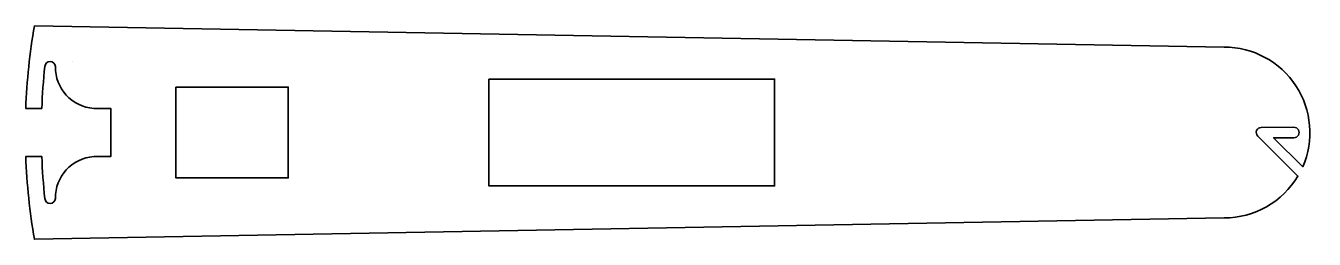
# Model space of a CAD drawing. Header units: millimetres. Extents: x -101 to 20, y 5 to 25.
import ezdxf

# ---------------------------------------------------------------- set-up
doc = ezdxf.new("R2010")
doc.units = ezdxf.units.MM
doc.header["$LTSCALE"] = 25.4
doc.layers.add('___C__-1', color=7, linetype='Continuous')

# ---------------------------------------------------------------- blocks, each defined once
blk = doc.blocks.new('_O___[_v-1')
at = {"color": 7, "linetype": 'Continuous', "lineweight": 35, "transparency": 33554687, "flags": 128}
blk.add_lwpolyline([(-99.89, 25, 0.033075), (-100.7, 17.25), (-99.2, 17.25, -0.01689), (-98.92, 21.19, -0.910319), (-97.92, 21.18, 0.400172), (-94.35, 17.25), (-92.76, 17.25), (-92.76, 12.75), (-94.35, 12.75, 0.400172), (-97.92, 8.82, -0.910319), (-98.92, 8.81, -0.01689), (-99.2, 12.75), (-100.7, 12.75, 0.033073), (-99.89, 5), (11.26, 7, 0.264927), (18.14, 10.92), (14.39, 14.67, -0.668179), (14.72, 15.47), (17.75, 15.49, -1.020363), (17.76, 14.51), (15.87, 14.51), (18.59, 11.79, 0.540804), (11.26, 23)], format="xyb", close=True, dxfattribs=at)
for points in [[(-57.44, 20), (-30.74, 20), (-30.74, 10), (-57.44, 10)], [(-86.68, 19.25), (-76.18, 19.25), (-76.18, 10.75), (-86.68, 10.75)]]:
    blk.add_lwpolyline(points, close=True, dxfattribs=at)
at = {"color": 7, "linetype": 'Continuous', "lineweight": 5, "transparency": 33554687}
blk.add_arc((-96.4, 21.14), 0.501, 83.451, 83.5006, dxfattribs=at)

msp = doc.modelspace()

# ---------------------------------------------------------------- block references
at = {"layer": '___C__-1', "color": 7, "transparency": 33554687}
msp.add_blockref('_O___[_v-1', (0, 0), dxfattribs=at)

doc.saveas('drawing.dxf')
